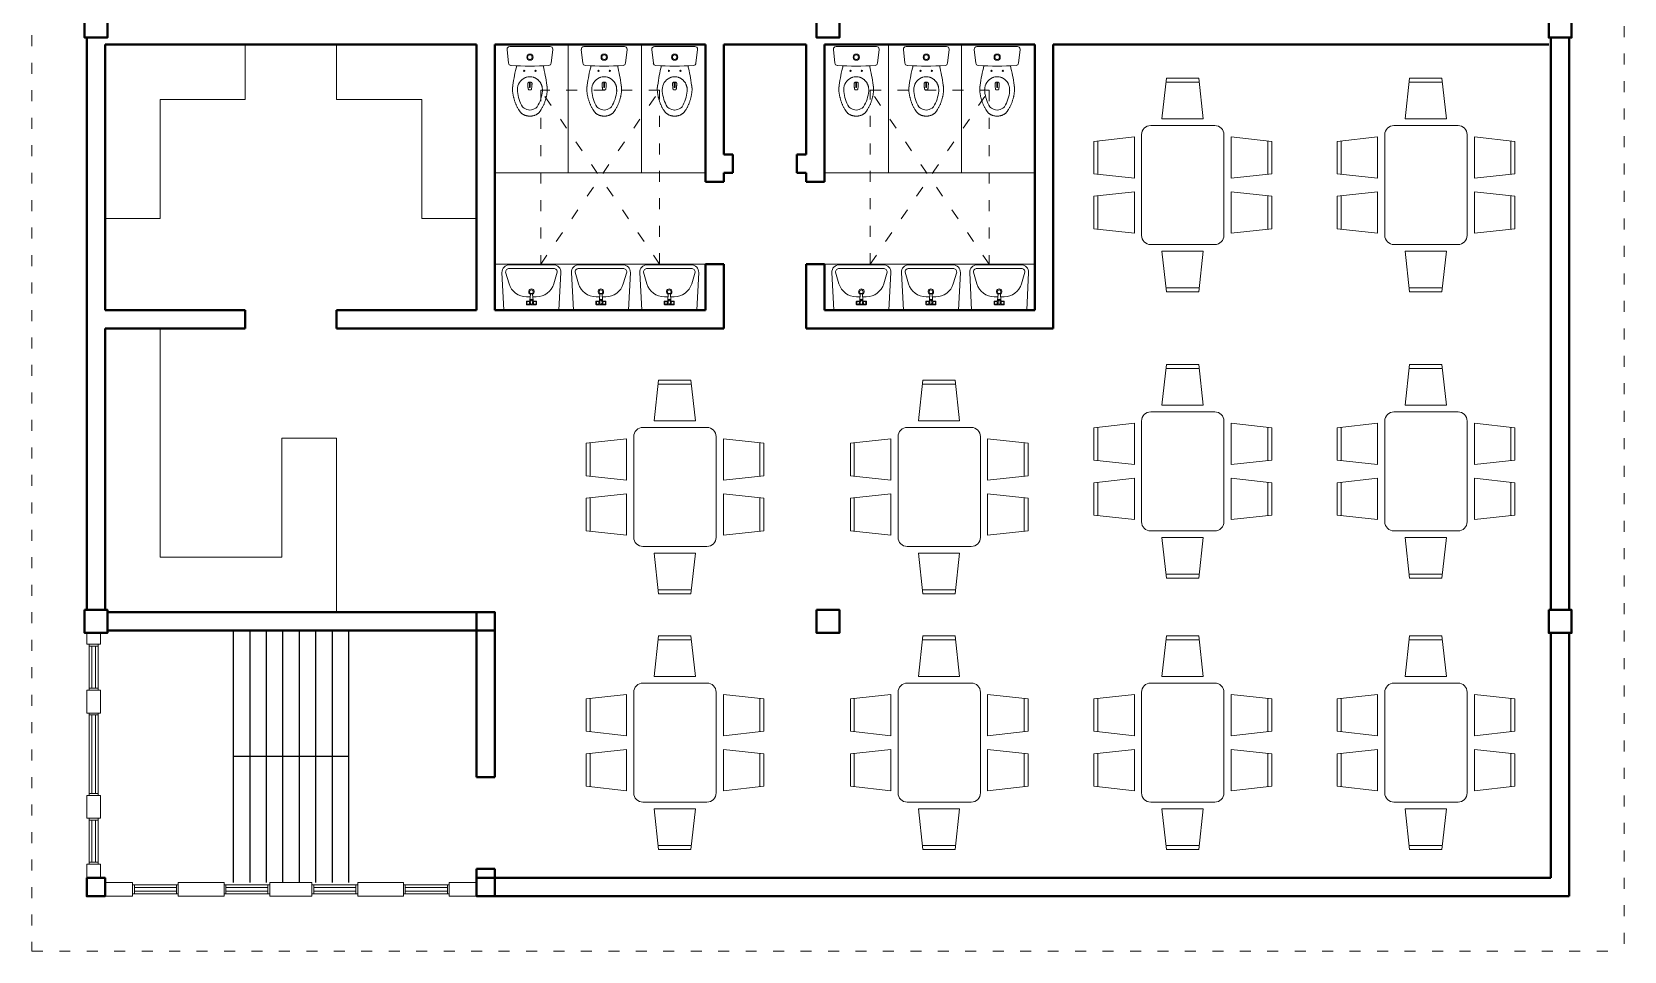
# Model space of a CAD drawing. Header units: millimetres. Extents: x 1551 to 1744, y 1536 to 1676.
# Drawn here: x 1573.28 to 1590.68, y 1566.15 to 1576.19 of the extents above; entities that cross this region are included whole.
import ezdxf

# ---------------------------------------------------------------- set-up
doc = ezdxf.new("R2010")
doc.units = ezdxf.units.MM
doc.linetypes.add('ACAD_ISO03W100', pattern=[30, 12, -18])
doc.linetypes.add('DASHDOT', pattern=[1, 0.5, -0.25, 0, -0.25])
for name, color, linetype, lineweight in [('01_Gruesa', 7, 'Continuous', 40), ('02_Media', 7, 'Continuous', 20), ('03_Fina', 7, 'Continuous', 9)]:
    doc.layers.add(name, color=color, linetype=linetype, lineweight=lineweight)

# ---------------------------------------------------------------- blocks, each defined once
blk = doc.blocks.new('A$C6D1B16CF')
at = {"layer": '03_Fina', "color": 252, "true_color": 0x939598}
for p, q in [((0.641, 1.5), (0.689, 1.943)), ((0.689, 1.943), (1.043, 1.943)), ((1.043, 1.943), (1.091, 1.5)), ((1.241, 1.5), (1.289, 1.943)), ((1.289, 1.943), (1.643, 1.943)), ((1.643, 1.943), (1.691, 1.5)), ((0.684, 1.9), (1.048, 1.9)), ((1.284, 1.9), (1.648, 1.9)), ((0.616, 1.421), (1.716, 1.421)), ((1.091, 1.5), (0.641, 1.5)), ((1.691, 1.5), (1.241, 1.5)), ((0.516, 0.621), (0.516, 1.321)), ((1.816, 1.321), (1.816, 0.621)), ((0, 1.146), (0.443, 1.194)), ((0, 0.792), (0, 1.146)), ((0.043, 0.787), (0.043, 1.151)), ((0.443, 1.194), (0.443, 0.744)), ((2.332, 1.146), (1.889, 1.194)), ((1.889, 1.194), (1.889, 0.744)), ((2.289, 0.787), (2.289, 1.151)), ((2.332, 0.792), (2.332, 1.146)), ((0.443, 0.744), (0, 0.792)), ((1.889, 0.744), (2.332, 0.792)), ((1.716, 0.521), (0.616, 0.521)), ((1.091, 0.443), (0.641, 0.443)), ((0.641, 0.443), (0.689, 0)), ((1.043, 0), (1.091, 0.443)), ((1.691, 0.443), (1.241, 0.443)), ((1.241, 0.443), (1.289, 0)), ((1.643, 0), (1.691, 0.443)), ((0.684, 0.043), (1.048, 0.043)), ((0.689, 0), (1.043, 0)), ((1.284, 0.043), (1.648, 0.043)), ((1.289, 0), (1.643, 0))]:
    blk.add_line(p, q, dxfattribs=at)
for centre, start, end in [((0.616, 1.321), 90, 180), ((1.716, 1.321), 0, 90), ((0.616, 0.621), 180, 270), ((1.716, 0.621), 270, 0)]:
    blk.add_arc(centre, 0.1, start, end, dxfattribs=at)
blk = doc.blocks.new('drakar planta')
at = {"layer": '03_Fina', "color": 252, "linetype": 'Continuous', "true_color": 0x939598}
for p, q in [((9.368, 5.6), (9.368, 5.6)), ((9.368, 5.6), (9.385, 5.452)), ((9.397, 5.633), (9.397, 5.633)), ((9.839, 5.633), (9.397, 5.633)), ((9.839, 5.633), (9.839, 5.633)), ((9.851, 5.452), (9.868, 5.6)), ((9.868, 5.6), (9.868, 5.6)), ((9.385, 5.452), (9.385, 5.452)), ((9.851, 5.452), (9.851, 5.452)), ((9.613, 5.243), (9.613, 5.186)), ((9.618, 5.244), (9.615, 5.243)), ((9.618, 5.301), (9.626, 5.301)), ((9.62, 5.243), (9.618, 5.244)), ((9.618, 5.244), (9.618, 5.244)), ((9.622, 5.243), (9.622, 5.186)), ((9.482, 5.143), (9.482, 5.141)), ((9.622, 5.186), (9.613, 5.186)), ((9.754, 5.143), (9.753, 5.141)), ((9.754, 5.158), (9.754, 5.154)), ((9.754, 5.154), (9.754, 5.154))]:
    blk.add_line(p, q, dxfattribs=at)
at = {"layer": '03_Fina', "color": 252, "ltscale": 0.01, "true_color": 0x939598}
blk.add_line((9.609, 5.301), (9.618, 5.301), dxfattribs=at)
at = {"layer": '03_Fina', "color": 252, "linetype": 'Continuous', "true_color": 0x939598}
for centre, radius in [((9.618, 5.516), 0.0342), ((9.618, 5.516), 0.0244), ((9.556, 5.367), 0.0072), ((9.68, 5.367), 0.0072)]:
    blk.add_circle(centre, radius, dxfattribs=at)
for centre, radius, start, end in [((9.397, 5.604), 0.0291, 90, 186.4831), ((9.839, 5.604), 0.0291, 0, 90), ((9.839, 5.604), 0.0291, 353.5169, 0), ((9.413, 5.455), 0.0291, 186.4831, 265.6595), ((9.618, 8.146), 2.728, 265.6595, 274.3405), ((10.948, 5.027), 1.526, 165.0155, 173.1331), ((8.286, 5.027), 1.528, 6.8679, 14.9756), ((9.822, 5.455), 0.0291, 274.3405, 353.5169), ((9.625, 5.161), 0.143, 115.2636, 179.6481), ((9.609, 5.188), 0.113, 90, 104.8453), ((9.626, 5.188), 0.113, 75.1657, 90), ((9.667, 5.162), 0.186, 179.8512, 185.6502), ((9.888, 5.183), 0.408, 185.2168, 185.7358), ((9.889, 5.183), 0.409, 185.9431, 210.6376), ((9.617, 5.16), 0.00101, 263.4365, 309.8712), ((9.618, 5.16), 0.00101, 230.1288, 276.5635), ((9.347, 5.183), 0.409, 329.3624, 354.7538), ((9.537, 5.164), 0.218, 354.506, 358.1692), ((9.576, 4.998), 0.0453, 211.4552, 242.0451), ((9.639, 5.117), 0.18, 242.0447, 263.2555), ((9.597, 5.117), 0.18, 276.7445, 297.9553), ((9.66, 4.998), 0.0453, 297.9549, 328.5855)]:
    blk.add_arc(centre, radius, start, end, dxfattribs=at)
for points, knots in [([(9.563, 5.291), (9.564, 5.291), (9.565, 5.291), (9.565, 5.292), (9.566, 5.292), (9.567, 5.292), (9.568, 5.293), (9.569, 5.293), (9.571, 5.294), (9.573, 5.295), (9.577, 5.296), (9.579, 5.297), (9.58, 5.297)], [0.8678487, 0.8678487, 0.8678487, 0.8678487, 0.8798629, 0.8798629, 0.8798629, 0.8909521, 0.9003997, 0.9091834, 0.9229673, 0.9427072, 0.9683896, 1, 1, 1, 1]), ([(9.617, 5.159), (9.616, 5.159), (9.615, 5.16), (9.612, 5.16), (9.611, 5.16), (9.608, 5.16), (9.607, 5.161), (9.605, 5.161), (9.604, 5.161), (9.603, 5.162), (9.602, 5.162), (9.602, 5.163), (9.601, 5.164), (9.601, 5.164), (9.601, 5.165), (9.601, 5.165), (9.601, 5.166), (9.6, 5.167), (9.6, 5.168), (9.599, 5.172), (9.599, 5.174), (9.598, 5.181), (9.597, 5.186), (9.597, 5.194), (9.596, 5.199), (9.596, 5.205), (9.596, 5.207), (9.595, 5.211), (9.595, 5.213), (9.595, 5.218), (9.595, 5.22), (9.595, 5.223), (9.595, 5.224), (9.595, 5.226), (9.595, 5.227), (9.595, 5.23), (9.595, 5.232), (9.597, 5.236), (9.599, 5.238), (9.602, 5.24), (9.603, 5.241), (9.605, 5.242), (9.606, 5.242), (9.608, 5.242), (9.609, 5.243), (9.61, 5.243), (9.611, 5.243), (9.613, 5.243), (9.614, 5.243), (9.615, 5.243), (9.615, 5.243), (9.615, 5.243), (9.615, 5.243)], [0, 0, 0, 0, 0.03125, 0.03125, 0.0625, 0.0625, 0.09375, 0.09375, 0.109375, 0.109375, 0.125, 0.125, 0.140625, 0.140625, 0.148438, 0.148438, 0.15625, 0.15625, 0.1875, 0.1875, 0.25, 0.25, 0.375, 0.375, 0.5, 0.5, 0.5625, 0.5625, 0.625, 0.625, 0.6875, 0.6875, 0.71875, 0.71875, 0.75, 0.75, 0.8125, 0.8125, 0.875, 0.875, 0.90625, 0.90625, 0.9375, 0.9375, 0.953125, 0.953125, 0.96875, 0.96875, 1, 1, 1, 1.000009, 1.000009, 1.000009, 1.000009]), ([(9.619, 5.159), (9.62, 5.159), (9.621, 5.16), (9.624, 5.16), (9.625, 5.16), (9.628, 5.16), (9.629, 5.161), (9.631, 5.161), (9.632, 5.161), (9.633, 5.162), (9.633, 5.162), (9.634, 5.163), (9.634, 5.164), (9.635, 5.164), (9.635, 5.165), (9.635, 5.165), (9.635, 5.166), (9.635, 5.167), (9.636, 5.168), (9.636, 5.172), (9.637, 5.174), (9.638, 5.181), (9.638, 5.186), (9.639, 5.194), (9.639, 5.199), (9.64, 5.205), (9.64, 5.207), (9.64, 5.211), (9.64, 5.213), (9.641, 5.218), (9.641, 5.22), (9.641, 5.223), (9.641, 5.224), (9.641, 5.226), (9.641, 5.227), (9.641, 5.23), (9.64, 5.232), (9.638, 5.236), (9.637, 5.238), (9.634, 5.24), (9.633, 5.241), (9.631, 5.242), (9.63, 5.242), (9.628, 5.242), (9.627, 5.243), (9.626, 5.243), (9.625, 5.243), (9.623, 5.243), (9.622, 5.243), (9.62, 5.243)], [0, 0, 0, 0, 0.03125, 0.03125, 0.0625, 0.0625, 0.09375, 0.09375, 0.109375, 0.109375, 0.125, 0.125, 0.140625, 0.140625, 0.1484375, 0.1484375, 0.15625, 0.15625, 0.1875, 0.1875, 0.25, 0.25, 0.375, 0.375, 0.5, 0.5, 0.5625, 0.5625, 0.625, 0.625, 0.6875, 0.6875, 0.71875, 0.71875, 0.75, 0.75, 0.8125, 0.8125, 0.875, 0.875, 0.90625, 0.90625, 0.9375, 0.9375, 0.953125, 0.953125, 0.96875, 0.96875, 0.9999928, 0.9999928, 0.9999928, 0.9999928]), ([(9.655, 5.297), (9.657, 5.297), (9.659, 5.296), (9.662, 5.295), (9.664, 5.294), (9.666, 5.293), (9.669, 5.292), (9.671, 5.291), (9.674, 5.29), (9.677, 5.289), (9.68, 5.287), (9.682, 5.286), (9.684, 5.285), (9.686, 5.283), (9.69, 5.281), (9.693, 5.279), (9.698, 5.275), (9.704, 5.271), (9.71, 5.266), (9.716, 5.259), (9.723, 5.251), (9.729, 5.243), (9.735, 5.235), (9.739, 5.226), (9.744, 5.217), (9.747, 5.207), (9.751, 5.195), (9.753, 5.184), (9.754, 5.171), (9.755, 5.163), (9.754, 5.158)], [0, 0, 0, 0, 0.03073, 0.0557919, 0.0752101, 0.0908298, 0.1057126, 0.128628, 0.1479371, 0.1642292, 0.1850908, 0.1958664, 0.2064561, 0.220969, 0.23993, 0.2633379, 0.294561, 0.3312722, 0.3734704, 0.4211544, 0.4743227, 0.5329738, 0.5805653, 0.6312404, 0.6849983, 0.7418381, 0.8017591, 0.8647604, 0.930841, 0.9987863, 0.9987863, 0.9987863, 0.9987863])]:
    blk.add_open_spline(points, degree=3, knots=knots, dxfattribs=at)
blk.add_open_spline([(9.595, 5.229), (9.595, 5.229), (9.595, 5.229), (9.595, 5.229)], degree=3, dxfattribs=at)
for points, weights, degree, knots in [([(9.618, 4.873), (9.617, 4.873), (9.616, 4.873), (9.542, 4.87), (9.502, 4.932), (9.435, 5.036), (9.428, 5.159), (9.428, 5.16), (9.428, 5.161), (9.427, 5.174), (9.429, 5.188)], [1, 0.999818026965, 1, 0.869595072185, 1, 0.965853886877, 1, 0.999997543195, 1, 0.96771874759, 0.94216281398], 2, [0, 0, 0, 0.004294, 0.004294, 0.32836, 0.32836, 0.929345, 0.929345, 0.934486, 0.934486, 1, 1, 1]), ([(9.429, 5.188), (9.43, 5.195), (9.431, 5.202), (9.432, 5.209), (9.432, 5.209), (9.433, 5.21), (9.433, 5.21)], [0.94216281398, 0.929295544402, 0.917706959429, 0.907397059062, 0.907397059062, 0.907397059062, 0.907397059062], 3, [0, 0, 0, 0, 0.08501565, 0.08501565, 0.08501565, 0.08958153, 0.08958153, 0.08958153, 0.08958153]), ([(9.618, 4.873), (9.619, 4.873), (9.62, 4.873), (9.694, 4.87), (9.734, 4.932), (9.801, 5.036), (9.808, 5.159), (9.808, 5.16), (9.808, 5.161), (9.808, 5.174), (9.807, 5.188)], [1, 0.999818026965, 1, 0.869595072185, 1, 0.965853886877, 1, 0.999997543195, 1, 0.96771874759, 0.94216281398], 2, [0, 0, 0, 0.004294, 0.004294, 0.32836, 0.32836, 0.929345, 0.929345, 0.934486, 0.934486, 1, 1, 1]), ([(9.807, 5.188), (9.806, 5.195), (9.805, 5.202), (9.803, 5.209), (9.803, 5.209), (9.803, 5.21), (9.803, 5.21)], [0.94216281398, 0.929356038323, 0.91781595237, 0.907542556122, 0.907542556122, 0.907542556122, 0.907542556122], 3, [0, 0, 0, 0, 0.08461596, 0.08461596, 0.08461596, 0.08948508, 0.08948508, 0.08948508, 0.08948508])]:
    blk.add_rational_spline(points, weights, degree=degree, knots=knots, dxfattribs=at)
blk = doc.blocks.new('A$C115B3CD4')
at = {"layer": '03_Fina', "color": 252, "true_color": 0x939598}
for p, q in [((0, 0.084), (0.021, 0.494)), ((0.623, 0.494), (0.021, 0.494)), ((0.267, 0.431), (0.267, 0.401)), ((0.269, 0.35), (0.307, 0.35)), ((0.272, 0.436), (0.313, 0.436)), ((0.272, 0.421), (0.272, 0.411)), ((0.272, 0.396), (0.295, 0.396)), ((0.282, 0.431), (0.305, 0.431)), ((0.282, 0.401), (0.302, 0.401)), ((0.3, 0.408), (0.305, 0.389)), ((0.309, 0.321), (0.305, 0.387)), ((0.31, 0.41), (0.315, 0.391)), ((0.334, 0.41), (0.329, 0.391)), ((0.331, 0.436), (0.372, 0.436)), ((0.334, 0.321), (0.339, 0.387)), ((0.336, 0.35), (0.375, 0.35)), ((0.338, 0.431), (0.362, 0.431)), ((0.344, 0.408), (0.339, 0.389)), ((0.342, 0.401), (0.362, 0.401)), ((0.349, 0.396), (0.372, 0.396)), ((0.372, 0.421), (0.372, 0.411)), ((0.377, 0.431), (0.377, 0.401)), ((0.623, 0.494), (0.644, 0.084)), ((0.04, 0.082), (0.077, 0.207)), ((0.604, 0.082), (0.567, 0.207)), ((0.08, 0.04), (0.564, 0.04)), ((0.08, 0), (0.564, 0))]:
    blk.add_line(p, q, dxfattribs=at)
at = {"layer": '03_Fina', "color": 252, "linetype": 'DASHDOT', "true_color": 0x939598}
blk.add_line((0.314, 0.316), (0.329, 0.316), dxfattribs=at)
at = {"layer": '03_Fina', "color": 252, "true_color": 0x939598}
blk.add_circle((0.322, 0.294), 0.02, dxfattribs=at)
for centre, radius, start, end in [((0.269, 0.15), 0.2, 90, 163.5301), ((0.282, 0.421), 0.01, 90, 180), ((0.282, 0.411), 0.01, 180, 270), ((0.295, 0.386), 0.01, 3.8141, 90), ((0.322, 0.415), 0.0231, 338.8422, 201.1578), ((0.324, 0.394), 0.02, 195.3012, 262.6368), ((0.322, 0.415), 0.0131, 338.8422, 201.1578), ((0.322, 0.391), 0.00708, 180, 0), ((0.322, 0.433), 0.00496, 290.639, 249.361), ((0.319, 0.394), 0.02, 277.3632, 344.6988), ((0.349, 0.386), 0.01, 90, 176.1909), ((0.362, 0.421), 0.01, 0, 90), ((0.362, 0.411), 0.01, 270, 0), ((0.375, 0.15), 0.2, 16.4699, 90), ((0.322, 0.294), 0.03, 115.0422, 64.9578), ((0.314, 0.321), 0.005, 180, 270), ((0.329, 0.321), 0.005, 270, 0), ((0.08, 0.08), 0.08, 177.1029, 270), ((0.08, 0.08), 0.04, 177.1029, 270), ((0.564, 0.08), 0.08, 270, 2.8971), ((0.564, 0.08), 0.04, 270, 2.8971)]:
    blk.add_arc(centre, radius, start, end, dxfattribs=at)
at = {"layer": '03_Fina', "color": 252, "linetype": 'DASHDOT', "true_color": 0x939598}
for centre, start, end in [((0.272, 0.431), 90, 180), ((0.272, 0.401), 180, 270), ((0.372, 0.431), 0, 90), ((0.372, 0.401), 270, 0)]:
    blk.add_arc(centre, 0.005, start, end, dxfattribs=at)

msp = doc.modelspace()

# ---------------------------------------------------------------- linework, layer by layer
at = {"color": 30, "true_color": 0xf8991e}
for p, q in [((1575.484, 1569.655), (1575.484, 1566.905)), ((1575.664, 1569.655), (1575.664, 1566.905)), ((1575.844, 1569.655), (1575.844, 1566.905)), ((1576.024, 1569.655), (1576.024, 1566.905)), ((1576.204, 1569.655), (1576.204, 1566.905)), ((1576.384, 1569.655), (1576.384, 1566.905)), ((1576.564, 1569.655), (1576.564, 1566.905)), ((1576.744, 1569.655), (1576.744, 1566.905)), ((1576.744, 1568.28), (1575.484, 1568.28))]:
    msp.add_line(p, q, dxfattribs=at)
at = {"layer": '01_Gruesa', "color": 5}
for p, q in [((1573.884, 1569.88), (1573.884, 1576.13)), ((1589.884, 1569.88), (1589.884, 1576.13)), ((1590.084, 1569.88), (1590.084, 1576.13)), ((1574.084, 1573.155), (1574.084, 1576.055)), ((1578.144, 1576.055), (1574.084, 1576.055)), ((1578.144, 1576.055), (1578.144, 1573.155)), ((1580.644, 1576.055), (1578.344, 1576.055)), ((1578.344, 1576.055), (1578.344, 1573.155)), ((1580.644, 1576.055), (1580.644, 1574.555)), ((1581.744, 1576.055), (1580.844, 1576.055)), ((1580.844, 1576.055), (1580.844, 1574.855)), ((1581.744, 1576.055), (1581.744, 1574.855)), ((1584.244, 1576.055), (1581.944, 1576.055)), ((1581.944, 1576.055), (1581.944, 1574.555)), ((1584.244, 1576.055), (1584.244, 1573.155)), ((1589.859, 1576.055), (1584.444, 1576.055)), ((1584.444, 1576.055), (1584.444, 1572.955)), ((1580.944, 1574.855), (1580.844, 1574.855)), ((1580.944, 1574.655), (1580.944, 1574.855)), ((1581.744, 1574.855), (1581.644, 1574.855)), ((1581.644, 1574.655), (1581.644, 1574.855)), ((1580.844, 1574.555), (1580.644, 1574.555)), ((1580.944, 1574.655), (1580.844, 1574.655)), ((1580.844, 1574.655), (1580.844, 1574.555)), ((1581.744, 1574.655), (1581.644, 1574.655)), ((1581.744, 1574.655), (1581.744, 1574.555)), ((1581.944, 1574.555), (1581.744, 1574.555)), ((1580.844, 1573.655), (1580.644, 1573.655)), ((1580.644, 1573.655), (1580.644, 1573.155)), ((1580.844, 1573.655), (1580.844, 1572.955)), ((1581.944, 1573.655), (1581.744, 1573.655)), ((1581.744, 1573.655), (1581.744, 1572.955)), ((1581.944, 1573.655), (1581.944, 1573.155)), ((1575.614, 1573.155), (1574.084, 1573.155)), ((1575.614, 1573.155), (1575.614, 1572.955)), ((1578.144, 1573.155), (1576.614, 1573.155)), ((1576.614, 1573.155), (1576.614, 1572.955)), ((1580.644, 1573.155), (1578.344, 1573.155)), ((1584.244, 1573.155), (1581.944, 1573.155)), ((1574.084, 1569.88), (1574.084, 1572.955)), ((1575.614, 1572.955), (1574.084, 1572.955)), ((1580.844, 1572.955), (1576.614, 1572.955)), ((1584.444, 1572.955), (1581.744, 1572.955)), ((1574.109, 1569.855), (1578.144, 1569.855)), ((1574.109, 1569.655), (1578.144, 1569.655)), ((1578.144, 1569.655), (1578.144, 1568.055)), ((1578.344, 1569.655), (1578.344, 1568.055)), ((1589.884, 1566.955), (1589.884, 1569.63)), ((1590.084, 1566.755), (1590.084, 1569.63)), ((1578.144, 1568.055), (1578.344, 1568.055)), ((1578.144, 1567.055), (1578.144, 1566.955)), ((1578.144, 1567.055), (1578.344, 1567.055)), ((1578.344, 1567.055), (1578.344, 1566.955)), ((1578.344, 1566.955), (1589.884, 1566.955)), ((1578.344, 1566.755), (1590.084, 1566.755))]:
    msp.add_line(p, q, dxfattribs=at)
at = {"layer": '01_Gruesa', "color": 244, "true_color": 0x991b1e}
for points in [[(1573.859, 1576.38), (1573.859, 1576.13), (1574.109, 1576.13), (1574.109, 1576.38)], [(1581.859, 1576.38), (1581.859, 1576.13), (1582.109, 1576.13), (1582.109, 1576.38)], [(1589.859, 1576.38), (1589.859, 1576.13), (1590.109, 1576.13), (1590.109, 1576.38)], [(1573.859, 1569.88), (1573.859, 1569.63), (1574.109, 1569.63), (1574.109, 1569.88)], [(1578.144, 1569.855), (1578.144, 1569.655), (1578.344, 1569.655), (1578.344, 1569.855)], [(1581.859, 1569.88), (1581.859, 1569.63), (1582.109, 1569.63), (1582.109, 1569.88)], [(1589.859, 1569.88), (1589.859, 1569.63), (1590.109, 1569.63), (1590.109, 1569.88)], [(1573.884, 1566.955), (1573.884, 1566.755), (1574.084, 1566.755), (1574.084, 1566.955)], [(1578.144, 1566.955), (1578.144, 1566.755), (1578.344, 1566.755), (1578.344, 1566.955)]]:
    msp.add_lwpolyline(points, close=True, dxfattribs=at)
at = {"layer": '02_Media', "color": 215, "true_color": 0xa953a0}
for p, q in [((1575.614, 1575.455), (1575.614, 1576.055)), ((1576.614, 1575.455), (1576.614, 1576.055)), ((1579.144, 1576.055), (1579.144, 1574.655)), ((1579.944, 1576.055), (1579.944, 1574.655)), ((1582.644, 1576.055), (1582.644, 1574.655)), ((1583.444, 1576.055), (1583.444, 1574.655)), ((1574.684, 1574.155), (1574.684, 1575.455)), ((1575.614, 1575.455), (1574.684, 1575.455)), ((1577.544, 1575.455), (1576.614, 1575.455)), ((1577.544, 1575.455), (1577.544, 1574.155)), ((1580.644, 1574.655), (1578.344, 1574.655)), ((1584.244, 1574.655), (1581.944, 1574.655)), ((1574.684, 1574.155), (1574.084, 1574.155)), ((1578.144, 1574.155), (1577.544, 1574.155)), ((1580.644, 1573.655), (1578.344, 1573.655)), ((1581.944, 1573.655), (1584.244, 1573.655)), ((1574.684, 1570.455), (1574.684, 1572.955)), ((1576.614, 1571.755), (1576.014, 1571.755)), ((1576.014, 1571.755), (1576.014, 1570.455)), ((1576.614, 1571.755), (1576.614, 1569.855)), ((1574.684, 1570.455), (1576.014, 1570.455))]:
    msp.add_line(p, q, dxfattribs=at)
at = {"layer": '02_Media', "color": 30, "true_color": 0xf8991e}
for p, q in [((1573.884, 1569.505), (1573.884, 1569.63)), ((1574.034, 1569.505), (1573.884, 1569.505)), ((1574.034, 1569.505), (1574.034, 1569.63)), ((1573.884, 1568.755), (1573.884, 1569.005)), ((1574.034, 1569.005), (1573.884, 1569.005)), ((1574.034, 1568.755), (1574.034, 1569.005)), ((1574.034, 1568.755), (1573.884, 1568.755)), ((1573.884, 1567.605), (1573.884, 1567.855)), ((1574.034, 1567.855), (1573.884, 1567.855)), ((1574.034, 1567.605), (1574.034, 1567.855)), ((1574.034, 1567.605), (1573.884, 1567.605)), ((1573.884, 1566.955), (1573.884, 1567.105)), ((1574.034, 1567.105), (1573.884, 1567.105)), ((1574.034, 1566.955), (1574.034, 1567.105)), ((1574.084, 1566.905), (1574.384, 1566.905)), ((1574.384, 1566.905), (1574.384, 1566.755)), ((1574.884, 1566.905), (1575.384, 1566.905)), ((1574.884, 1566.905), (1574.884, 1566.755)), ((1575.384, 1566.905), (1575.384, 1566.755)), ((1575.884, 1566.905), (1576.344, 1566.905)), ((1575.884, 1566.905), (1575.884, 1566.755)), ((1576.344, 1566.905), (1576.344, 1566.755)), ((1576.844, 1566.905), (1577.344, 1566.905)), ((1576.844, 1566.905), (1576.844, 1566.755)), ((1577.344, 1566.905), (1577.344, 1566.755)), ((1577.844, 1566.905), (1578.144, 1566.905)), ((1577.844, 1566.905), (1577.844, 1566.755)), ((1574.084, 1566.755), (1574.384, 1566.755)), ((1574.884, 1566.755), (1575.384, 1566.755)), ((1575.884, 1566.755), (1576.344, 1566.755)), ((1576.844, 1566.755), (1577.344, 1566.755)), ((1577.844, 1566.755), (1578.144, 1566.755))]:
    msp.add_line(p, q, dxfattribs=at)
at = {"layer": '03_Fina', "linetype": 'ACAD_ISO03W100', "ltscale": 0.01}
for p, q in [((1573.284, 1586.355), (1573.284, 1566.155)), ((1590.684, 1583.455), (1590.684, 1566.155)), ((1580.144, 1573.655), (1578.844, 1575.555)), ((1578.844, 1573.655), (1580.144, 1575.555)), ((1583.744, 1573.655), (1582.444, 1575.555)), ((1582.444, 1573.655), (1583.744, 1575.555)), ((1573.284, 1566.155), (1590.684, 1566.155))]:
    msp.add_line(p, q, dxfattribs=at)
at = {"layer": '03_Fina', "color": 143, "true_color": 0x7aafdf}
for p, q in [((1573.909, 1569.505), (1573.909, 1569.005)), ((1574.009, 1569.485), (1573.909, 1569.485)), ((1573.939, 1569.485), (1573.939, 1569.025)), ((1573.979, 1569.485), (1573.979, 1569.025)), ((1574.009, 1569.505), (1574.009, 1569.005)), ((1574.009, 1569.025), (1573.909, 1569.025)), ((1573.909, 1568.755), (1573.909, 1567.855)), ((1574.009, 1568.735), (1573.909, 1568.735)), ((1573.939, 1568.735), (1573.939, 1567.875)), ((1573.979, 1568.735), (1573.979, 1567.875)), ((1574.009, 1568.755), (1574.009, 1567.855)), ((1574.009, 1567.875), (1573.909, 1567.875)), ((1573.909, 1567.605), (1573.909, 1567.105)), ((1574.009, 1567.585), (1573.909, 1567.585)), ((1573.939, 1567.585), (1573.939, 1567.125)), ((1573.979, 1567.585), (1573.979, 1567.125)), ((1574.009, 1567.605), (1574.009, 1567.105)), ((1574.009, 1567.125), (1573.909, 1567.125)), ((1574.384, 1566.88), (1574.884, 1566.88)), ((1574.404, 1566.88), (1574.404, 1566.78)), ((1574.864, 1566.88), (1574.864, 1566.78)), ((1575.384, 1566.88), (1575.884, 1566.88)), ((1575.404, 1566.88), (1575.404, 1566.78)), ((1575.864, 1566.88), (1575.864, 1566.78)), ((1576.344, 1566.88), (1576.844, 1566.88)), ((1576.364, 1566.88), (1576.364, 1566.78)), ((1576.824, 1566.88), (1576.824, 1566.78)), ((1577.344, 1566.88), (1577.844, 1566.88)), ((1577.364, 1566.88), (1577.364, 1566.78)), ((1577.824, 1566.88), (1577.824, 1566.78)), ((1574.384, 1566.78), (1574.884, 1566.78)), ((1574.404, 1566.85), (1574.864, 1566.85)), ((1574.404, 1566.81), (1574.864, 1566.81)), ((1575.384, 1566.78), (1575.884, 1566.78)), ((1575.404, 1566.85), (1575.864, 1566.85)), ((1575.404, 1566.81), (1575.864, 1566.81)), ((1576.344, 1566.78), (1576.844, 1566.78)), ((1576.364, 1566.85), (1576.824, 1566.85)), ((1576.364, 1566.81), (1576.824, 1566.81)), ((1577.344, 1566.78), (1577.844, 1566.78)), ((1577.364, 1566.85), (1577.824, 1566.85)), ((1577.364, 1566.81), (1577.824, 1566.81))]:
    msp.add_line(p, q, dxfattribs=at)
at = {"layer": '03_Fina', "linetype": 'ACAD_ISO03W100', "ltscale": 0.01}
for points in [[(1578.844, 1573.655), (1580.144, 1573.655), (1580.144, 1575.555), (1578.844, 1575.555)], [(1583.744, 1573.655), (1582.444, 1573.655), (1582.444, 1575.555), (1583.744, 1575.555)]]:
    msp.add_lwpolyline(points, close=True, dxfattribs=at)

# ---------------------------------------------------------------- block references
for p in [(1569.108, 1570.4), (1569.92, 1570.4), (1570.69, 1570.4), (1572.674, 1570.4), (1573.439, 1570.4), (1574.214, 1570.4)]:
    msp.add_blockref('drakar planta', p)
at = {"xscale": -1, "rotation": 270}
for p in [(1584.889, 1573.354), (1587.547, 1573.354), (1584.889, 1570.227), (1587.547, 1570.227), (1579.34, 1570.057), (1582.228, 1570.057), (1579.34, 1567.266), (1582.228, 1567.266), (1584.889, 1567.266), (1587.547, 1567.266)]:
    msp.add_blockref('A$C6D1B16CF', p, dxfattribs=at)
at = {"rotation": 180}
for p in [(1579.065, 1573.649), (1579.824, 1573.649), (1580.571, 1573.649), (1582.67, 1573.649), (1583.43, 1573.649), (1584.176, 1573.649)]:
    msp.add_blockref('A$C115B3CD4', p, dxfattribs=at)

doc.saveas('drawing.dxf')
